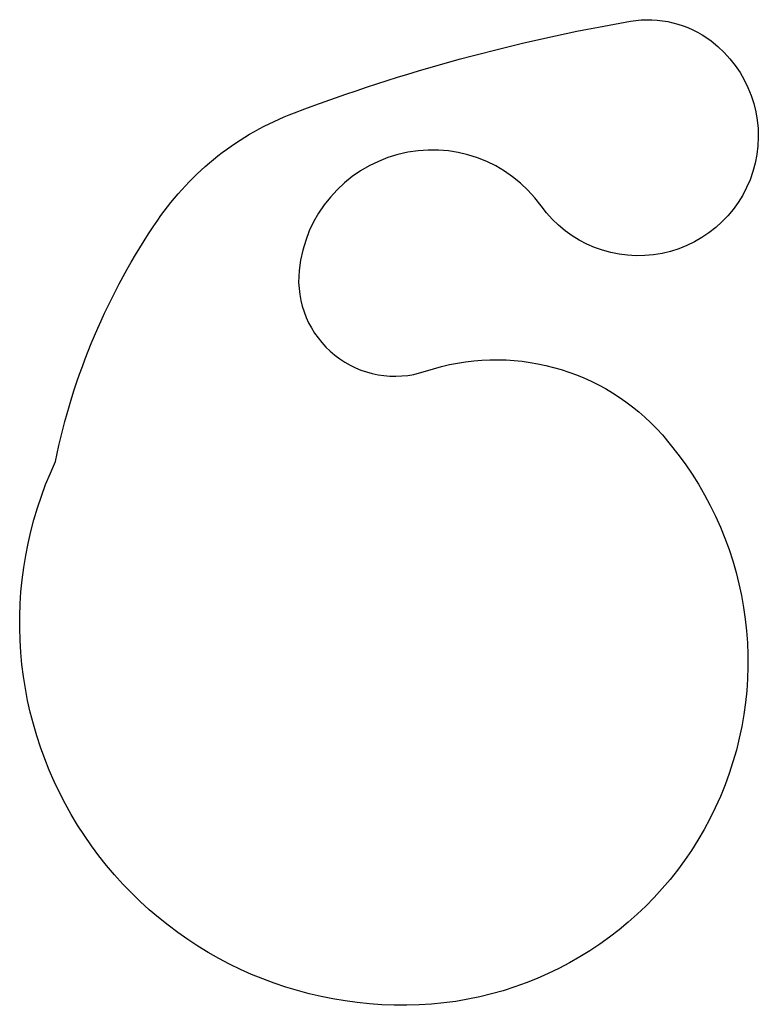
# Model space of a CAD drawing. Extents: x 6 to 29.1, y -17.8 to 13.
import ezdxf

# ---------------------------------------------------------------- set-up
doc = ezdxf.new("R2010")
doc.units = 0
doc.header["$MEASUREMENT"] = 0

msp = doc.modelspace()

# ---------------------------------------------------------------- linework, layer by layer
msp.add_lwpolyline([(7.147, -0.775, -0.100316), (10.344, 6.778, -0.153437), (14.617, 10.135, -0.047656), (25.119, 12.999, -0.20847), (27.635, 12.383, -1.161058), (22.325, 7.224, 0.691158), (14.762, 5.206, 0.544599), (18.71, 2.053, -0.302048), (26.112, 0.059, -0.629677), (18.515, -17.765, -0.56268), (7.147, -0.775)], format="xyb")

doc.saveas('drawing.dxf')
